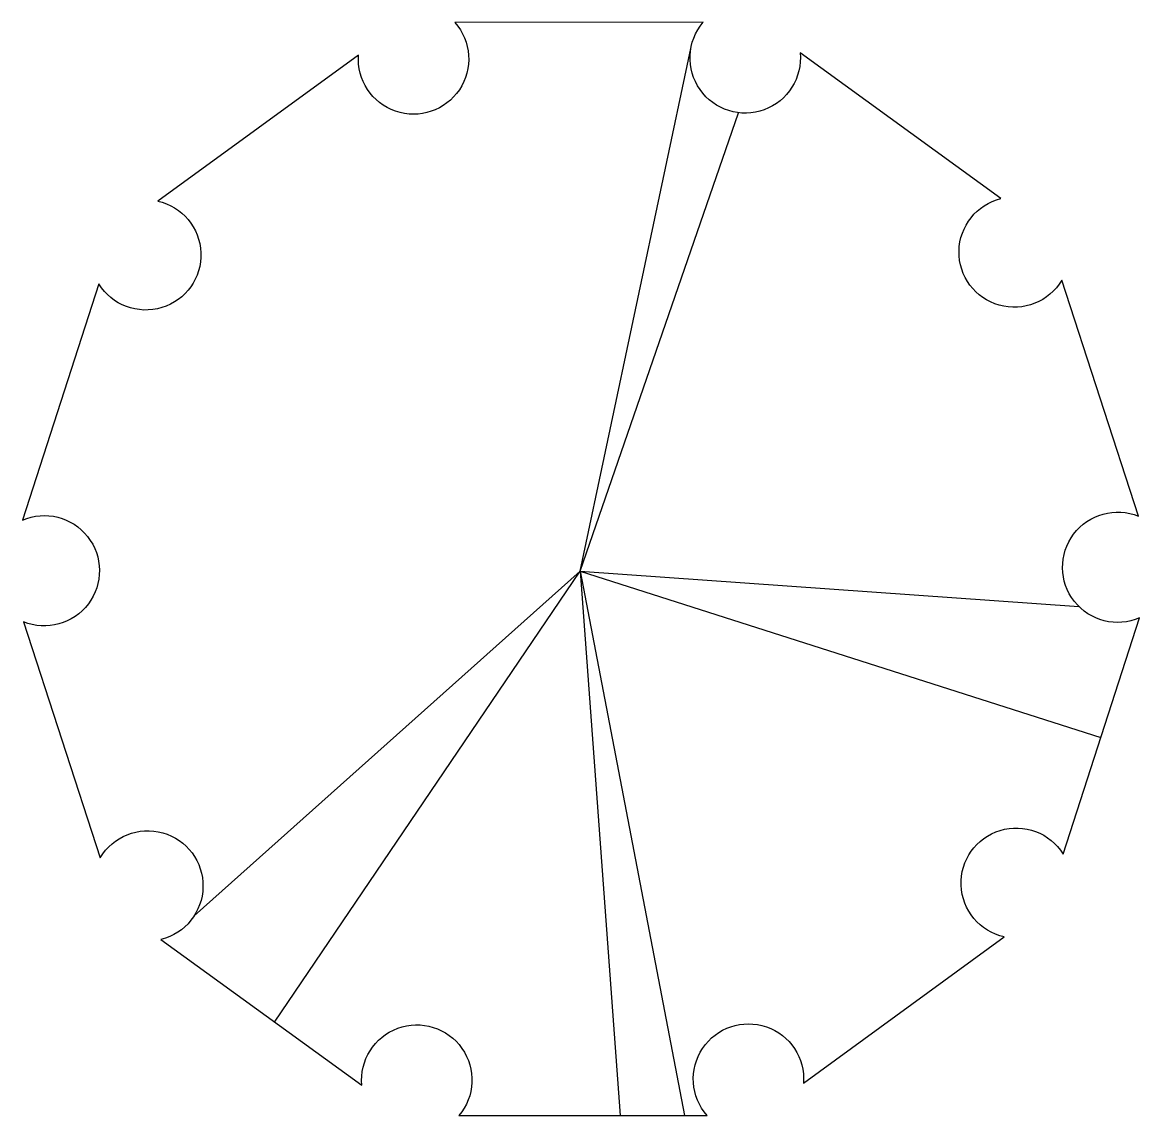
# Model space of a CAD drawing. Extents: x -1 to 0.99, y -0.97 to 0.98.
import ezdxf

# ---------------------------------------------------------------- set-up
doc = ezdxf.new("R2010")
doc.units = 0
doc.header["$LTSCALE"] = 0.01
doc.header["$MEASUREMENT"] = 0
doc.layers.get('0').update_dxf_attribs({"lineweight": 20})

msp = doc.modelspace()

# ---------------------------------------------------------------- linework, layer by layer
at = {"color": 0, "linetype": 'ByBlock', "lineweight": -2}
msp.add_lwpolyline([(-0.9971, -0.0924), (-0.86, -0.5135, -1.505567), (-0.7517, -0.6591), (-0.3933, -0.9192, -1.505567), (-0.2201, -0.9733), (0.2227, -0.9731, -1.505567), (0.3946, -0.9151), (0.7528, -0.6546, -1.505567), (0.8578, -0.5067), (0.9944, -0.0854, -1.505567), (0.9924, 0.096), (0.8553, 0.5171, -1.505567), (0.747, 0.6627), (0.3886, 0.9228, -1.505567), (0.2154, 0.977), (-0.2274, 0.9767, -1.505567), (-0.3993, 0.9187), (-0.7575, 0.6582, -1.505567), (-0.8625, 0.5103), (-0.9991, 0.089, -1.505567)], format="xyb", close=True, dxfattribs=at)
for points in [[(-0.004, -0.002), (0.1937, 0.9303)], [(-0.004, -0.002), (0.2789, 0.8158)], [(-0.004, -0.002), (-0.6924, -0.6167)], [(-0.5489, -0.8063), (-0.004, -0.002)], [(-0.004, -0.002), (0.9251, -0.299)], [(-0.004, -0.002), (0.8861, -0.0652)], [(-0.004, -0.002), (0.0678, -0.9732)], [(-0.004, -0.002), (0.1822, -0.9731)]]:
    msp.add_lwpolyline(points, dxfattribs=at)

doc.saveas('drawing.dxf')
